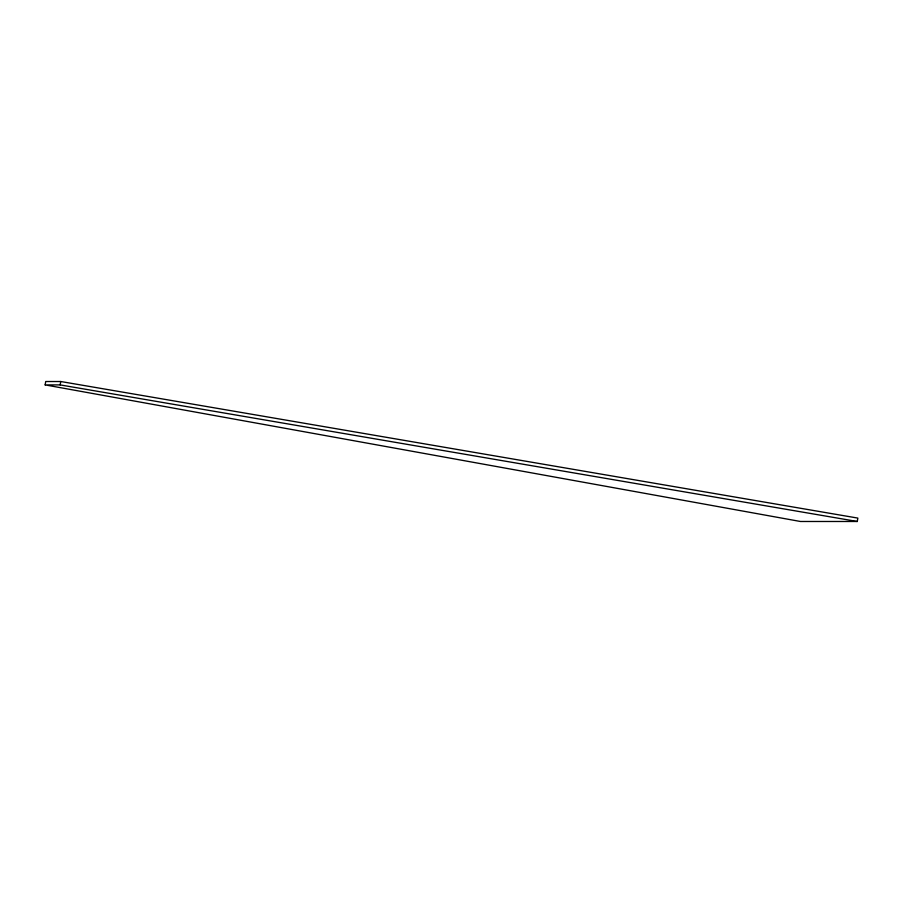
<?xml version="1.0" encoding="UTF-8"?>
<svg xmlns="http://www.w3.org/2000/svg" width="903" height="903" viewBox="0 0 903 903"><rect width="100%" height="100%" fill="white"/><g stroke="black" fill="none" stroke-linecap="round" stroke-linejoin="round"><path stroke-width="1.35" d="M45.15 384.904L45.726 381.517L60.738 381.517L857.85 518.096L857.274 521.482L800.43 521.482L45.15 384.904L60.162 384.904L857.274 521.482M60.162 384.904L60.738 381.517"/></g></svg>
